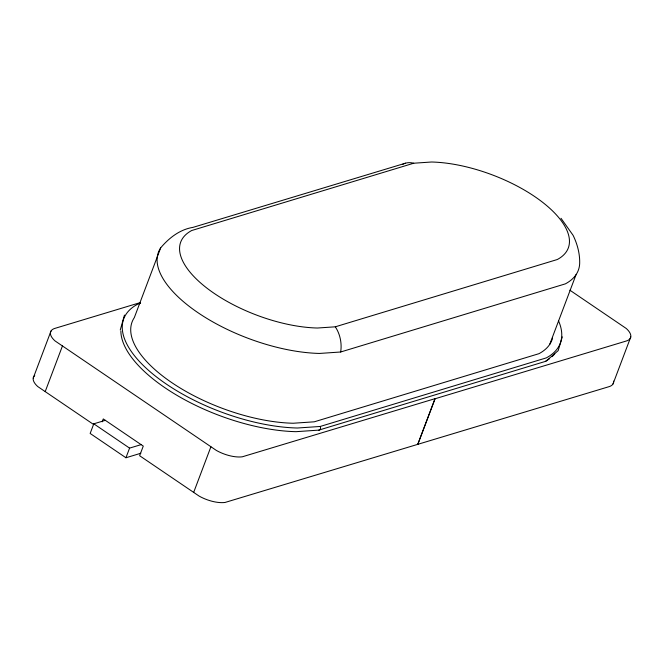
<?xml version="1.0" encoding="UTF-8"?>
<svg xmlns="http://www.w3.org/2000/svg" width="664" height="664" viewBox="0 0 664 664"><rect width="100%" height="100%" fill="white"/><g stroke="black" fill="none" stroke-linecap="round" stroke-linejoin="round"><path stroke-width="1" d="M562.3 336.872L558.183 350.617L545.974 361.241M33.233 378.048L50.995 331.046M45.202 391.602L62.449 345.952M105.335 420.329L93.798 423.815L90.155 433.451L125.944 457.753L140.818 453.263M405.53 163.178L193.025 227.362C179.828 229.487 169.121 237.886 160.705 247.805L134.327 317.608A114.117 48.953 20.7 0 0 173.238 383.601A114.117 48.953 20.7 0 0 293.164 423.242L314.263 421.814L538.961 353.68A114.117 48.953 20.7 0 0 552.556 338.142M102.181 421.823L103.269 418.934L143.266 446.092L139.631 455.728L199.134 496.099A23.73 10.176 20.7 0 0 225.038 502.457L608.739 386.755A22.236 9.537 20.7 0 0 613.553 381.103M125.944 457.753L129.58 448.117L141.117 444.631M193.664 492.422L210.911 446.772M435.011 398.782L417.756 444.432L435.011 398.782L625.986 341.105A22.236 9.537 20.7 0 0 626.252 328.481L569.861 290.185M549.692 344.433L576.078 274.622M613.005 383.975L630.767 336.972M124.45 315.085L120.259 330.008M140.577 303.232L137.73 304.153A123.039 52.771 20.7 0 0 156.613 377.027A123.039 52.771 20.7 0 0 297.406 428.014L320.189 426.462L546.289 357.888A123.039 52.771 20.7 0 0 558.64 321.077M140.361 302.568L55.261 328.273A22.236 9.537 20.7 0 0 54.996 340.898L216.389 450.449A23.73 10.176 20.7 0 0 242.285 456.807L434.895 398.707M335.295 326.812L557.279 259.524A96.869 41.55 20.7 0 0 542.413 202.147A96.869 41.55 20.7 0 0 431.567 162.008L413.722 163.22L191.738 230.508A96.869 41.55 20.7 0 0 206.604 287.885A96.869 41.55 20.7 0 0 317.45 328.024L335.295 326.812A27.016 19.704 80.3 0 1 340.665 352.011M120.873 331.037A123.039 52.771 20.7 0 0 296.019 431.675L318.803 430.123L544.903 361.556A123.039 52.771 20.7 0 0 549.568 358.651M93.798 423.815L129.58 448.117M93.674 424.528L37.748 386.548A22.236 9.537 20.7 0 1 34.736 375.542M561.014 218.29L573.123 235.363C577.149 243.63 579.788 253.1 579.689 262.338A114.117 48.953 20.7 0 1 565.338 283.868L340.64 352.003L319.542 353.439A114.117 48.953 20.7 0 1 199.615 313.798A114.117 48.953 20.7 0 1 160.705 247.805M402.475 164.423A27.016 19.704 80.3 0 1 413.722 163.253M320.189 426.462A2.449 1.784 80.3 0 1 320.363 428.969A2.449 1.784 80.3 0 1 318.803 430.123M554.772 353.854A123.039 52.771 20.7 0 1 552 356.692"/></g></svg>
